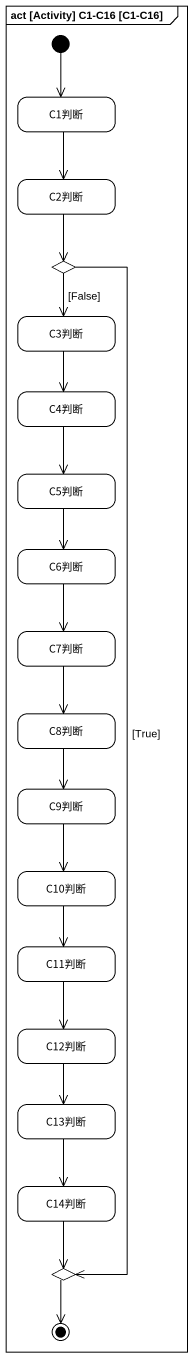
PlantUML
@startuml
mainframe act [Activity] C1-C16 [C1-C16]
hide empty description
state C1判断
state C2判断
state choice1 <<choice>>
state C3判断
state C4判断
state C5判断
state C6判断
state C7判断
state C8判断
state C9判断
state C10判断
state C11判断
state C12判断
state C13判断
state C14判断
state choice2 <<choice>>
[*] --> C1判断
C1判断 --> C2判断
C2判断 --> choice1
choice1 --> C3判断 : [False]
choice1 --> choice2 : [True]
C3判断 --> C4判断
C4判断 --> C5判断
C5判断 --> C6判断
C6判断 --> C7判断
C7判断 --> C8判断
C8判断 --> C9判断
C9判断 --> C10判断
C10判断 --> C11判断
C11判断 --> C12判断
C12判断 --> C13判断
C13判断 --> C14判断
C14判断 --> choice2
choice2 --> [*]
@enduml
